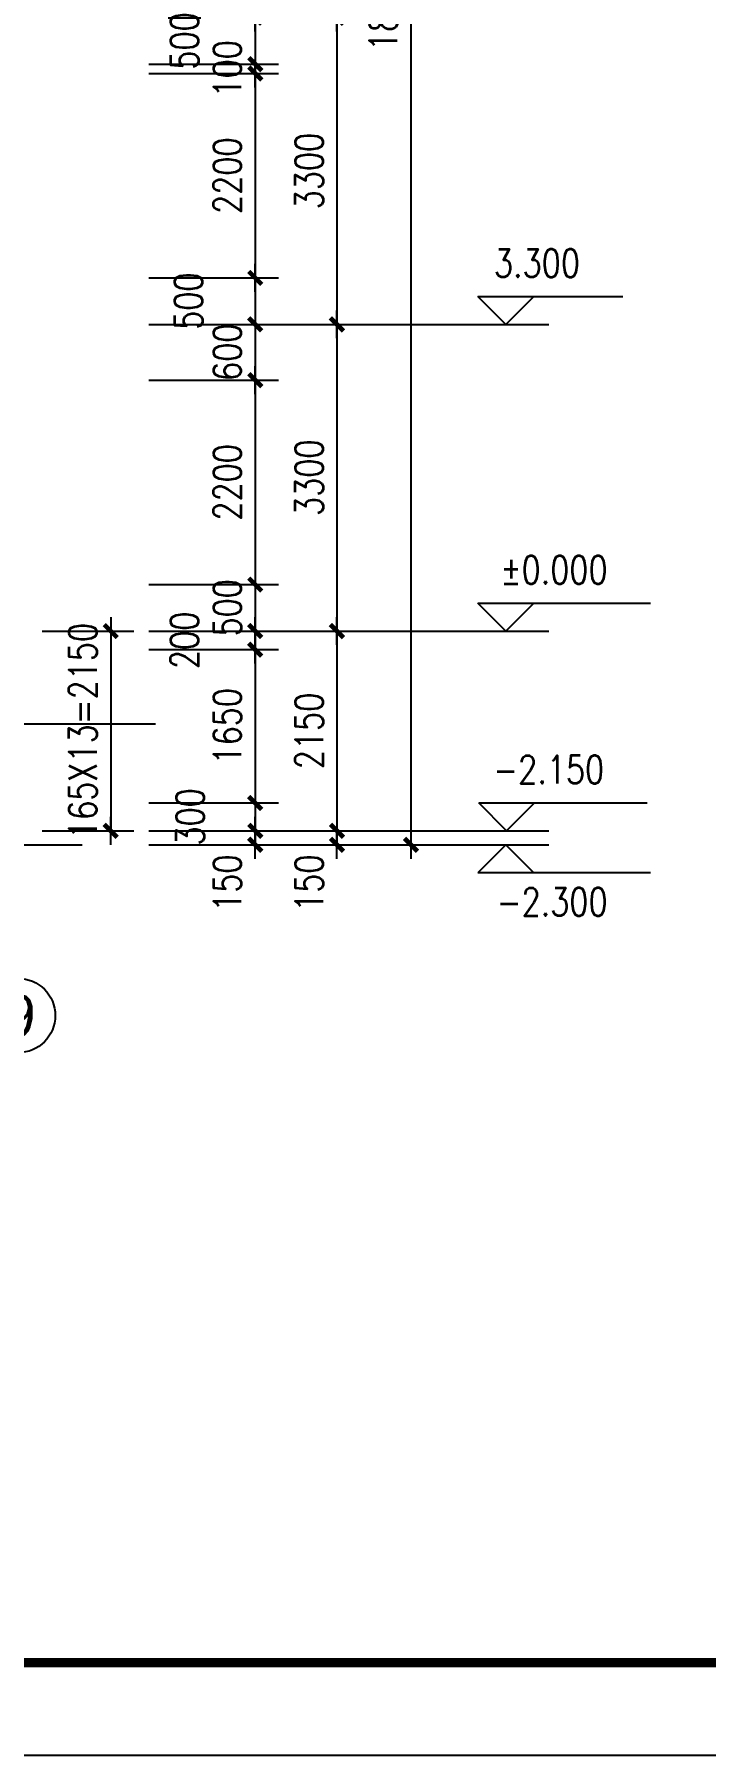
# Model space of a CAD drawing. Extents: x 12400 to 217743, y 90685 to 209848.
# Drawn here: x 72545 to 79762, y 136580 to 155101 of the extents above; entities that cross this region are included whole.
import ezdxf
from ezdxf.enums import TextEntityAlignment as Align

# ---------------------------------------------------------------- set-up
doc = ezdxf.new("R2010")
doc.units = 0
doc.header["$LTSCALE"] = 200
doc.layers.get('0').update_dxf_attribs({"linetype": 'CONTINUOUS'})
doc.layers.get('DEFPOINTS').update_dxf_attribs({"linetype": 'CONTINUOUS'})
for name, color, linetype in [('AXIS', 3, 'CONTINUOUS'), ('AXIS_TEXT', 7, 'CONTINUOUS'), ('GROUND', 2, 'CONTINUOUS'), ('LM', 143, 'CONTINUOUS'), ('PUB_DIM', 3, 'CONTINUOUS'), ('PUB_TITLE', 143, 'CONTINUOUS')]:
    doc.layers.add(name, color=color, linetype=linetype)
doc.styles.add('COMPLEX', font='COMPLEX')
doc.styles.add('DIM_FONT', font='SIMPLEX', dxfattribs={"width": 0.8})
doc.dimstyles.new('AXIS', dxfattribs={"dimtxt": 300, "dimasz": 1, "dimexe": 250, "dimexo": 300, "dimgap": 150, "dimtad": 1, "dimdec": 0, "dimzin": 0, "dimdsep": 46, "dimtxsty": 'DIM_FONT', "dimblk": '_DIMX', "dimblk1": '_DIMX', "dimblk2": '_DIMX', "dimcen": 2.5, "dimse1": 1, "dimse2": 1, "dimclrt": 7, "dimadec": 0, "dimazin": 0, "dimtfac": 1, "dimtdec": 0, "dimtix": 1, "dimtmove": 2, "dimatfit": 3, "dimldrblk": '_DIMX', "dimfxl": 0, "dimtolj": 1, "dimtzin": 0, "dimarcsym": 0})
doc.dimstyles.new('DIMN', dxfattribs={"dimtxt": 300, "dimasz": 1, "dimexe": 250, "dimexo": 300, "dimgap": 150, "dimtad": 1, "dimdec": 0, "dimzin": 0, "dimdsep": 46, "dimtxsty": 'DIM_FONT', "dimblk": '_DIMX', "dimblk1": '_DIMX', "dimblk2": '_DIMX', "dimcen": 2.5, "dimclrt": 7, "dimadec": 0, "dimazin": 0, "dimtfac": 1, "dimtdec": 0, "dimtix": 1, "dimtmove": 2, "dimatfit": 3, "dimldrblk": '_DIMX', "dimfxl": 0, "dimtolj": 1, "dimtzin": 0, "dimarcsym": 0})

# ---------------------------------------------------------------- blocks, each defined once
blk = doc.blocks.new('_AXISO')
blk.add_circle((0, 0), 0.5)
at = {"layer": 'AXIS_TEXT', "style": 'COMPLEX', "width": 1.041667}
blk.add_attdef('A', text='', height=0.56, dxfattribs=at).set_placement((-0.25, -0.28), (0.25, -0.28), align=Align.FIT)
blk = doc.blocks.new('_DIMX')
blk.add_line((-150, 0), (150, 0))
at = {"const_width": 50}
blk.add_lwpolyline([(-70, -70), (70, 70)], dxfattribs=at)
blk = doc.blocks.new('*D2254')
at = {"layer": 'DEFPOINTS', "color": 0}
for p in [(76798, 155281), (75798, 151981), (76798, 151981)]:
    blk.add_point(p, dxfattribs=at)
at = {"layer": 'PUB_DIM', "color": 0, "lineweight": -2}
blk.add_line((75798, 155280), (75798, 151982), dxfattribs=at)
for p, rotation in [((75798, 155281), 90), ((75798, 151981), 270)]:
    blk.add_blockref('_DIMX', p, dxfattribs=dict(at, rotation=rotation))
at = {"layer": 'PUB_DIM', "color": 7, "insert": (75498, 153631), "char_height": 300, "attachment_point": 5, "rotation": 90, "style": 'DIM_FONT'}
blk.add_mtext('\\A1;3300', dxfattribs=at)
blk = doc.blocks.new('*D2255')
at = {"layer": 'DEFPOINTS', "color": 0}
for p in [(76798, 151981), (75798, 148681), (76798, 148681)]:
    blk.add_point(p, dxfattribs=at)
at = {"layer": 'PUB_DIM', "color": 0, "lineweight": -2}
blk.add_line((75798, 151980), (75798, 148682), dxfattribs=at)
for p, rotation in [((75798, 151981), 90), ((75798, 148681), 270)]:
    blk.add_blockref('_DIMX', p, dxfattribs=dict(at, rotation=rotation))
at = {"layer": 'PUB_DIM', "color": 7, "insert": (75498, 150331), "char_height": 300, "attachment_point": 5, "rotation": 90, "style": 'DIM_FONT'}
blk.add_mtext('\\A1;3300', dxfattribs=at)
blk = doc.blocks.new('*D2256')
at = {"layer": 'DEFPOINTS', "color": 0}
for p in [(76798, 148681), (75798, 146531), (76798, 146531)]:
    blk.add_point(p, dxfattribs=at)
at = {"layer": 'PUB_DIM', "color": 0, "lineweight": -2}
blk.add_line((75798, 148680), (75798, 146532), dxfattribs=at)
for p, rotation in [((75798, 148681), 90), ((75798, 146531), 270)]:
    blk.add_blockref('_DIMX', p, dxfattribs=dict(at, rotation=rotation))
at = {"layer": 'PUB_DIM', "color": 7, "insert": (75498, 147606), "char_height": 300, "attachment_point": 5, "rotation": 90, "style": 'DIM_FONT'}
blk.add_mtext('\\A1;2150', dxfattribs=at)
blk = doc.blocks.new('*D2257')
at = {"layer": 'DEFPOINTS', "color": 0}
for p in [(73846, 164493), (74244, 146381), (76594, 146381)]:
    blk.add_point(p, dxfattribs=at)
at = {"layer": 'PUB_DIM', "color": 0, "lineweight": -2}
blk.add_line((76594, 164492), (76594, 146382), dxfattribs=at)
for p, rotation in [((76594, 164493), 90), ((76594, 146381), 270)]:
    blk.add_blockref('_DIMX', p, dxfattribs=dict(at, rotation=rotation))
at = {"layer": 'PUB_DIM', "color": 7, "insert": (76294, 155437), "char_height": 300, "attachment_point": 5, "rotation": 90, "style": 'DIM_FONT'}
blk.add_mtext('\\A1;18112', dxfattribs=at)
blk = doc.blocks.new('*D2258')
at = {"layer": 'DEFPOINTS', "color": 0}
for p in [(76798, 146531), (75798, 146381), (76798, 146381)]:
    blk.add_point(p, dxfattribs=at)
at = {"layer": 'PUB_DIM', "color": 0, "lineweight": -2}
for p, q in [((75798, 146532), (75798, 146533)), ((75798, 146531), (75798, 146381)), ((75798, 146380), (75798, 146379))]:
    blk.add_line(p, q, dxfattribs=at)
for p, rotation in [((75798, 146531), 270), ((75798, 146381), 90)]:
    blk.add_blockref('_DIMX', p, dxfattribs=dict(at, rotation=rotation))
at = {"layer": 'PUB_DIM', "color": 7, "insert": (75498, 145968), "char_height": 300, "attachment_point": 5, "rotation": 90, "style": 'DIM_FONT'}
blk.add_mtext('\\A1;150', dxfattribs=at)
blk = doc.blocks.new('*D2261')
at = {"layer": 'DEFPOINTS', "color": 0}
for p in [(73774, 155281), (73774, 154781), (74919, 154781)]:
    blk.add_point(p, dxfattribs=at)
at = {"layer": 'PUB_DIM', "color": 0, "lineweight": -2}
for p, q in [((73774, 155281), (75169, 155281)), ((74919, 155280), (74919, 154782)), ((73774, 154781), (75169, 154781))]:
    blk.add_line(p, q, dxfattribs=at)
for p, rotation in [((74919, 155281), 90), ((74919, 154781), 270)]:
    blk.add_blockref('_DIMX', p, dxfattribs=dict(at, rotation=rotation))
at = {"layer": 'PUB_DIM', "color": 7, "insert": (74158, 155031), "char_height": 300, "attachment_point": 5, "rotation": 90, "style": 'DIM_FONT'}
blk.add_mtext('\\A1;500', dxfattribs=at)
blk = doc.blocks.new('*D2262')
at = {"layer": 'DEFPOINTS', "color": 0}
for p in [(73774, 151981), (73774, 151381), (74919, 151381)]:
    blk.add_point(p, dxfattribs=at)
at = {"layer": 'PUB_DIM', "color": 0, "lineweight": -2}
for p, q in [((73774, 151981), (75169, 151981)), ((74919, 151982), (74919, 151983)), ((74919, 151981), (74919, 151381)), ((73774, 151381), (75169, 151381)), ((74919, 151380), (74919, 151379))]:
    blk.add_line(p, q, dxfattribs=at)
for p, rotation in [((74919, 151981), 270), ((74919, 151381), 90)]:
    blk.add_blockref('_DIMX', p, dxfattribs=dict(at, rotation=rotation))
at = {"layer": 'PUB_DIM', "color": 7, "insert": (74619, 151681), "char_height": 300, "attachment_point": 5, "rotation": 90, "style": 'DIM_FONT'}
blk.add_mtext('\\A1;600', dxfattribs=at)
blk = doc.blocks.new('*D2263')
at = {"layer": 'DEFPOINTS', "color": 0}
for p in [(73774, 148681), (73774, 148481), (74919, 148481)]:
    blk.add_point(p, dxfattribs=at)
at = {"layer": 'PUB_DIM', "color": 0, "lineweight": -2}
for p, q in [((73774, 148681), (75169, 148681)), ((74919, 148682), (74919, 148683)), ((74919, 148681), (74919, 148481)), ((73774, 148481), (75169, 148481)), ((74919, 148480), (74919, 148479))]:
    blk.add_line(p, q, dxfattribs=at)
for p, rotation in [((74919, 148681), 270), ((74919, 148481), 90)]:
    blk.add_blockref('_DIMX', p, dxfattribs=dict(at, rotation=rotation))
at = {"layer": 'PUB_DIM', "color": 7, "insert": (74159, 148581), "char_height": 300, "attachment_point": 5, "rotation": 90, "style": 'DIM_FONT'}
blk.add_mtext('\\A1;200', dxfattribs=at)
blk = doc.blocks.new('*D2264')
at = {"layer": 'DEFPOINTS', "color": 0}
for p in [(73774, 146531), (73774, 146381), (74919, 146381)]:
    blk.add_point(p, dxfattribs=at)
at = {"layer": 'PUB_DIM', "color": 0, "lineweight": -2}
for p, q in [((73774, 146531), (75169, 146531)), ((74919, 146532), (74919, 146533)), ((74919, 146531), (74919, 146381)), ((73774, 146381), (75169, 146381)), ((74919, 146380), (74919, 146379))]:
    blk.add_line(p, q, dxfattribs=at)
for p, rotation in [((74919, 146531), 270), ((74919, 146381), 90)]:
    blk.add_blockref('_DIMX', p, dxfattribs=dict(at, rotation=rotation))
at = {"layer": 'PUB_DIM', "color": 7, "insert": (74619, 145968), "char_height": 300, "attachment_point": 5, "rotation": 90, "style": 'DIM_FONT'}
blk.add_mtext('\\A1;150', dxfattribs=at)
blk = doc.blocks.new('*D2269')
at = {"layer": 'DEFPOINTS', "color": 0}
for p in [(73774, 154781), (73774, 154681), (74919, 154681)]:
    blk.add_point(p, dxfattribs=at)
at = {"layer": 'PUB_DIM', "color": 0, "lineweight": -2}
for p, q in [((73774, 154781), (75169, 154781)), ((73774, 154681), (75169, 154681)), ((74919, 154782), (74919, 154783)), ((74919, 154781), (74919, 154681)), ((74919, 154680), (74919, 154679))]:
    blk.add_line(p, q, dxfattribs=at)
for p, rotation in [((74919, 154781), 270), ((74919, 154681), 90)]:
    blk.add_blockref('_DIMX', p, dxfattribs=dict(at, rotation=rotation))
at = {"layer": 'PUB_DIM', "color": 7, "insert": (74619, 154731), "char_height": 300, "attachment_point": 5, "rotation": 90, "style": 'DIM_FONT'}
blk.add_mtext('\\A1;100', dxfattribs=at)
blk = doc.blocks.new('*D2270')
at = {"layer": 'DEFPOINTS', "color": 0}
for p in [(73774, 154681), (73774, 152481), (74919, 152481)]:
    blk.add_point(p, dxfattribs=at)
at = {"layer": 'PUB_DIM', "color": 0, "lineweight": -2}
for p, q in [((73774, 154681), (75169, 154681)), ((74919, 154680), (74919, 152482)), ((73774, 152481), (75169, 152481))]:
    blk.add_line(p, q, dxfattribs=at)
for p, rotation in [((74919, 154681), 90), ((74919, 152481), 270)]:
    blk.add_blockref('_DIMX', p, dxfattribs=dict(at, rotation=rotation))
at = {"layer": 'PUB_DIM', "color": 7, "insert": (74619, 153581), "char_height": 300, "attachment_point": 5, "rotation": 90, "style": 'DIM_FONT'}
blk.add_mtext('\\A1;2200', dxfattribs=at)
blk = doc.blocks.new('*D2271')
at = {"layer": 'DEFPOINTS', "color": 0}
for p in [(73774, 152481), (73774, 151981), (74919, 151981)]:
    blk.add_point(p, dxfattribs=at)
at = {"layer": 'PUB_DIM', "color": 0, "lineweight": -2}
for p, q in [((73774, 152481), (75169, 152481)), ((74919, 152480), (74919, 151982)), ((73774, 151981), (75169, 151981))]:
    blk.add_line(p, q, dxfattribs=at)
for p, rotation in [((74919, 152481), 90), ((74919, 151981), 270)]:
    blk.add_blockref('_DIMX', p, dxfattribs=dict(at, rotation=rotation))
at = {"layer": 'PUB_DIM', "color": 7, "insert": (74201, 152231), "char_height": 300, "attachment_point": 5, "rotation": 90, "style": 'DIM_FONT'}
blk.add_mtext('\\A1;500', dxfattribs=at)
blk = doc.blocks.new('*D2272')
at = {"layer": 'DEFPOINTS', "color": 0}
for p in [(73774, 151381), (73774, 149181), (74919, 149181)]:
    blk.add_point(p, dxfattribs=at)
at = {"layer": 'PUB_DIM', "color": 0, "lineweight": -2}
for p, q in [((73774, 151381), (75169, 151381)), ((74919, 151380), (74919, 149182)), ((73774, 149181), (75169, 149181))]:
    blk.add_line(p, q, dxfattribs=at)
for p, rotation in [((74919, 151381), 90), ((74919, 149181), 270)]:
    blk.add_blockref('_DIMX', p, dxfattribs=dict(at, rotation=rotation))
at = {"layer": 'PUB_DIM', "color": 7, "insert": (74619, 150281), "char_height": 300, "attachment_point": 5, "rotation": 90, "style": 'DIM_FONT'}
blk.add_mtext('\\A1;2200', dxfattribs=at)
blk = doc.blocks.new('*D2273')
at = {"layer": 'DEFPOINTS', "color": 0}
for p in [(73774, 149181), (73774, 148681), (74919, 148681)]:
    blk.add_point(p, dxfattribs=at)
at = {"layer": 'PUB_DIM', "color": 0, "lineweight": -2}
for p, q in [((73774, 149181), (75169, 149181)), ((74919, 149182), (74919, 149183)), ((74919, 149181), (74919, 148681)), ((73774, 148681), (75169, 148681)), ((74919, 148680), (74919, 148679))]:
    blk.add_line(p, q, dxfattribs=at)
for p, rotation in [((74919, 149181), 270), ((74919, 148681), 90)]:
    blk.add_blockref('_DIMX', p, dxfattribs=dict(at, rotation=rotation))
at = {"layer": 'PUB_DIM', "color": 7, "insert": (74619, 148931), "char_height": 300, "attachment_point": 5, "rotation": 90, "style": 'DIM_FONT'}
blk.add_mtext('\\A1;500', dxfattribs=at)
blk = doc.blocks.new('*D2274')
at = {"layer": 'DEFPOINTS', "color": 0}
for p in [(73774, 148481), (73774, 146831), (74919, 146831)]:
    blk.add_point(p, dxfattribs=at)
at = {"layer": 'PUB_DIM', "color": 0, "lineweight": -2}
for p, q in [((73774, 148481), (75169, 148481)), ((74919, 148480), (74919, 146832)), ((73774, 146831), (75169, 146831))]:
    blk.add_line(p, q, dxfattribs=at)
for p, rotation in [((74919, 148481), 90), ((74919, 146831), 270)]:
    blk.add_blockref('_DIMX', p, dxfattribs=dict(at, rotation=rotation))
at = {"layer": 'PUB_DIM', "color": 7, "insert": (74619, 147656), "char_height": 300, "attachment_point": 5, "rotation": 90, "style": 'DIM_FONT'}
blk.add_mtext('\\A1;1650', dxfattribs=at)
blk = doc.blocks.new('*D2275')
at = {"layer": 'DEFPOINTS', "color": 0}
for p in [(72628, 148681), (72628, 146531), (73365, 146531)]:
    blk.add_point(p, dxfattribs=at)
at = {"layer": 'PUB_DIM', "color": 0, "lineweight": -2}
for p, q in [((72628, 148681), (73615, 148681)), ((73365, 148682), (73365, 148683)), ((73365, 148681), (73365, 146531)), ((72628, 146531), (73615, 146531)), ((73365, 146530), (73365, 146529))]:
    blk.add_line(p, q, dxfattribs=at)
for p, rotation in [((73365, 148681), 270), ((73365, 146531), 90)]:
    blk.add_blockref('_DIMX', p, dxfattribs=dict(at, rotation=rotation))
at = {"layer": 'PUB_DIM', "color": 7, "insert": (73065, 147606), "char_height": 300, "attachment_point": 5, "rotation": 90, "style": 'DIM_FONT'}
blk.add_mtext('\\A1;165X13=2150', dxfattribs=at)
blk = doc.blocks.new('*D2276')
at = {"layer": 'DEFPOINTS', "color": 0}
for p in [(73774, 146831), (73774, 146531), (74919, 146531)]:
    blk.add_point(p, dxfattribs=at)
at = {"layer": 'PUB_DIM', "color": 0, "lineweight": -2}
for p, q in [((73774, 146831), (75169, 146831)), ((74919, 146832), (74919, 146833)), ((74919, 146831), (74919, 146531)), ((73774, 146531), (75169, 146531)), ((74919, 146530), (74919, 146529))]:
    blk.add_line(p, q, dxfattribs=at)
for p, rotation in [((74919, 146831), 270), ((74919, 146531), 90)]:
    blk.add_blockref('_DIMX', p, dxfattribs=dict(at, rotation=rotation))
at = {"layer": 'PUB_DIM', "color": 7, "insert": (74220, 146681), "char_height": 300, "attachment_point": 5, "rotation": 90, "style": 'DIM_FONT'}
blk.add_mtext('\\A1;300', dxfattribs=at)

msp = doc.modelspace()

# ---------------------------------------------------------------- linework, layer by layer
at = {"layer": 'GROUND'}
msp.add_line((55406.259, 146380.756), (73056.795, 146380.756), dxfattribs=at)
at = {"layer": 'LM'}
msp.add_line((72369.076, 147680.756), (73846.298, 147680.756), dxfattribs=at)
at = {"layer": 'PUB_DIM'}
for p, q in [((77613.325, 151980.756), (77313.325, 152280.756)), ((77313.325, 152280.756), (78873.325, 152280.756)), ((77913.325, 152280.756), (77613.325, 151980.756)), ((73825.355, 151980.756), (78074.825, 151980.756)), ((77613.325, 148680.756), (77313.325, 148980.756)), ((77313.325, 148980.756), (79170.468, 148980.756)), ((77913.325, 148980.756), (77613.325, 148680.756)), ((73825.355, 148680.756), (78074.825, 148680.756)), ((77622.266, 146530.756), (77322.266, 146830.756)), ((77322.266, 146830.756), (79133.695, 146830.756)), ((77922.266, 146830.756), (77622.266, 146530.756)), ((73825.355, 146530.756), (78074.825, 146530.756)), ((73825.355, 146380.756), (78074.825, 146380.756)), ((77613.325, 146380.756), (77313.325, 146080.756)), ((77913.325, 146080.756), (77613.325, 146380.756)), ((79170.468, 146080.756), (77313.325, 146080.756))]:
    msp.add_line(p, q, dxfattribs=at)
at = {"layer": 'PUB_TITLE'}
msp.add_lwpolyline([(96505.091, 136580.05), (12405.091, 136580.05), (12405.091, 195980.05), (96505.091, 195980.05)], close=True, dxfattribs=at)
at = {"layer": 'PUB_TITLE', "const_width": 100}
msp.add_lwpolyline([(95505.091, 137580.05), (95505.091, 194980.05), (14905.091, 194980.05), (14905.091, 137580.05)], close=True, dxfattribs=at)

# ---------------------------------------------------------------- block references
at = {"layer": 'AXIS'}
ref = msp.add_blockref('_AXISO', (72369.076, 144543.632), dxfattribs=dict(at, xscale=800, yscale=800, zscale=800))
ref.add_attrib('A', '9', dxfattribs={"layer": 'AXIS_TEXT', "height": 448, "style": 'COMPLEX', "width": 1.339286}).set_placement((72169.076, 144319.632), (72569.076, 144319.632), align=Align.FIT)

# ---------------------------------------------------------------- texts
at = {"layer": 'PUB_DIM', "style": 'DIM_FONT', "width": 0.8}
for s, p in [('3.300', (78411.325, 152490.756)), ('%%p0.000', (78708.468, 149190.756)), ('-2.150', (78671.695, 147040.756)), ('-2.300', (78708.468, 145617.852))]:
    msp.add_text(s, height=300, dxfattribs=at).set_placement(p, align=Align.RIGHT)

# ---------------------------------------------------------------- dimensions: what is measured, and where the dimension line sits
at = {"layer": 'PUB_DIM'}
dim = msp.add_linear_dim(base=(76594.016, 146380.756), p1=(73846.411, 164492.896), p2=(74243.562, 146380.756), angle=90, dimstyle='AXIS', dxfattribs=at)
dim.commit()
dim.dimension.update_dxf_attribs({"geometry": '*D2257', "text_midpoint": (76294.016, 155436.826)})
for base, p1, p2, picture, middle in [((74919.425, 154780.756), (73773.948, 155280.752), (73773.948, 154780.756), '*D2261', (74157.533, 155030.754)), ((74919.425, 151980.752), (73773.948, 152480.756), (73773.948, 151980.752), '*D2271', (74201.092, 152230.754)), ((74919.425, 148480.756), (73773.948, 148680.752), (73773.948, 148480.756), '*D2263', (74158.688, 148580.754)), ((74919.425, 146530.756), (73773.948, 146830.756), (73773.948, 146530.756), '*D2276', (74220.093, 146680.756)), ((74919.425, 146380.752), (73773.948, 146530.756), (73773.948, 146380.752), '*D2264', (74619.425, 145968.332))]:
    dim = msp.add_linear_dim(base=base, p1=p1, p2=p2, angle=270, dimstyle='DIMN', override={"dimexo": 0, "dimblk1": '_DIMX', "dimblk2": '_DIMX', "dimsah": 1}, dxfattribs=at)
    dim.commit()
    dim.dimension.update_dxf_attribs({"geometry": picture, "text_midpoint": middle, "dimtype": 161})
for p1, p2, picture, middle in [((76798.045, 155280.752), (76798.045, 151980.752), '*D2254', (75498.045, 153630.752)), ((76798.045, 151980.752), (76798.045, 148680.752), '*D2255', (75498.045, 150330.752)), ((76798.045, 148680.752), (76798.045, 146530.756), '*D2256', (75498.045, 147605.754))]:
    dim = msp.add_aligned_dim(p1=p1, p2=p2, distance=-1000, dimstyle='AXIS', dxfattribs=at)
    dim.commit()
    dim.dimension.update_dxf_attribs({"geometry": picture, "text_midpoint": middle})
for p1, p2, picture, middle in [((73773.948, 154780.756), (73773.948, 154680.756), '*D2269', (74619.425, 154730.756)), ((73773.948, 154680.756), (73773.948, 152480.756), '*D2270', (74619.425, 153580.756)), ((73773.948, 151980.752), (73773.948, 151380.756), '*D2262', (74619.425, 151680.754)), ((73773.948, 151380.756), (73773.948, 149180.756), '*D2272', (74619.425, 150280.756)), ((73773.948, 149180.756), (73773.948, 148680.752), '*D2273', (74619.425, 148930.754)), ((73773.948, 148480.756), (73773.948, 146830.756), '*D2274', (74619.425, 147655.756))]:
    dim = msp.add_aligned_dim(p1=p1, p2=p2, distance=1145.477, dimstyle='DIMN', override={"dimexo": 0, "dimblk1": '_DIMX', "dimblk2": '_DIMX', "dimsah": 1}, dxfattribs=at)
    dim.commit()
    dim.dimension.update_dxf_attribs({"geometry": picture, "text_midpoint": middle})
dim = msp.add_linear_dim(base=(73365.162, 146530.756), p1=(72627.974, 148680.756), p2=(72627.974, 146530.756), angle=90, text='165X13=<>', dimstyle='DIMN', override={"dimexo": 0, "dimblk1": '_DIMX', "dimblk2": '_DIMX', "dimsah": 1}, dxfattribs=at)
dim.commit()
dim.dimension.update_dxf_attribs({"geometry": '*D2275', "text_midpoint": (73065.162, 147605.756)})
dim = msp.add_linear_dim(base=(75798.045, 146380.752), p1=(76798.045, 146530.756), p2=(76798.045, 146380.752), angle=270, dimstyle='AXIS', dxfattribs=at)
dim.commit()
dim.dimension.update_dxf_attribs({"geometry": '*D2258', "text_midpoint": (75498.045, 145968.332), "dimtype": 161})

doc.saveas('drawing.dxf')
